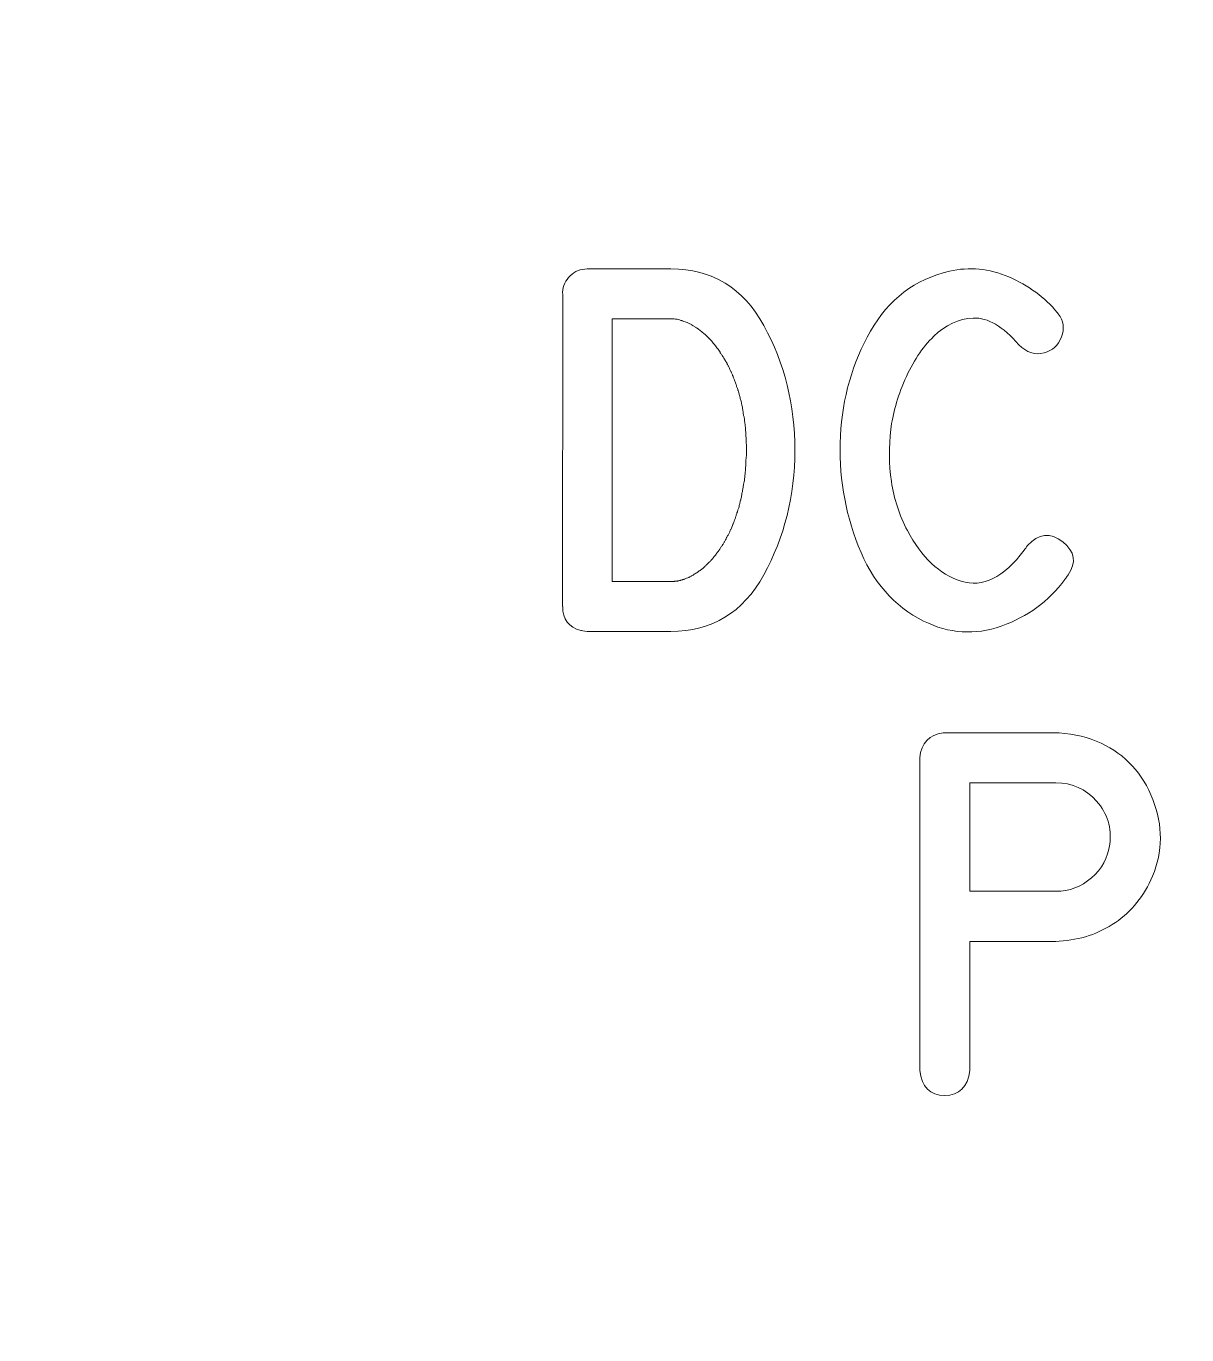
# Model space of a CAD drawing. Header units: millimetres. Extents: x -72 to 72, y -123 to 123.
# Drawn here: x -12.74 to -2.58, y 25.79 to 37.25 of the extents above; entities that cross this region are included whole.
import ezdxf

# ---------------------------------------------------------------- set-up
doc = ezdxf.new("R2010")
doc.units = ezdxf.units.MM
doc.header["$MEASUREMENT"] = 0
doc.layers.add('Layer 1', color=7, linetype='Continuous')

msp = doc.modelspace()

# ---------------------------------------------------------------- linework, layer by layer
at = {"layer": 'Layer 1', "lineweight": 9}
msp.add_open_spline([(70.725, 123.025), (70.725, 123.025), (-70.725, 123.025), (-70.725, 123.025), (-70.725, 123.025), (-71.1231, 123.0247), (-71.5047, 122.8663), (-71.786, 122.5847), (-71.786, 122.5847), (-72.0673, 122.303), (-72.2252, 121.923), (-72.225, 121.525), (-72.225, 121.525), (-72.225, 121.525), (-72.225, 117.0375), (-72.225, 117.0375), (-72.225, 117.0375), (-72.2247, 116.6394), (-72.0664, 116.2577), (-71.7847, 115.9764), (-71.7847, 115.9764), (-71.503, 115.6951), (-71.1231, 115.5372), (-70.725, 115.5375), (-70.725, 115.5375), (-70.725, 115.5375), (-68.2625, 115.5375), (-68.2625, 115.5375), (-68.2625, 115.5375), (-66.1189, 115.5375), (-64.1381, 114.3939), (-63.0663, 112.5375), (-63.0663, 112.5375), (-61.9945, 110.6811), (-61.9945, 108.3939), (-63.0663, 106.5375), (-63.0663, 106.5375), (-64.1381, 104.6811), (-66.1189, 103.5375), (-68.2625, 103.5375), (-68.2625, 103.5375), (-68.2625, 103.5375), (-70.725, 103.5375), (-70.725, 103.5375), (-70.725, 103.5375), (-71.1231, 103.5372), (-71.5047, 103.3788), (-71.786, 103.0972), (-71.786, 103.0972), (-72.0673, 102.8155), (-72.2252, 102.4355), (-72.225, 102.0375), (-72.225, 102.0375), (-72.225, 102.0375), (-72.225, 50.3625), (-72.225, 50.3625), (-72.225, 50.3625), (-72.2247, 49.9644), (-72.0664, 49.5827), (-71.7847, 49.3014), (-71.7847, 49.3014), (-71.503, 49.0201), (-71.1231, 48.8622), (-70.725, 48.8625), (-70.725, 48.8625), (-70.725, 48.8625), (-68.2625, 48.8625), (-68.2625, 48.8625), (-68.2625, 48.8625), (-66.1189, 48.8625), (-64.1381, 47.7189), (-63.0663, 45.8625), (-63.0663, 45.8625), (-61.9945, 44.0061), (-61.9945, 41.7189), (-63.0663, 39.8625), (-63.0663, 39.8625), (-64.1381, 38.0061), (-66.1189, 36.8625), (-68.2625, 36.8625), (-68.2625, 36.8625), (-68.2625, 36.8625), (-70.725, 36.8625), (-70.725, 36.8625), (-70.725, 36.8625), (-71.1231, 36.8622), (-71.5047, 36.7038), (-71.786, 36.4222), (-71.786, 36.4222), (-72.0673, 36.1405), (-72.2252, 35.7605), (-72.225, 35.3625), (-72.225, 35.3625), (-72.225, 35.3625), (-72.225, -35.3625), (-72.225, -35.3625), (-72.225, -35.3625), (-72.2247, -35.7606), (-72.0664, -36.1423), (-71.7847, -36.4236), (-71.7847, -36.4236), (-71.503, -36.7049), (-71.1231, -36.8628), (-70.725, -36.8625), (-70.725, -36.8625), (-70.725, -36.8625), (-68.2625, -36.8625), (-68.2625, -36.8625), (-68.2625, -36.8625), (-66.1189, -36.8625), (-64.1381, -38.0061), (-63.0663, -39.8625), (-63.0663, -39.8625), (-61.9945, -41.7189), (-61.9945, -44.0061), (-63.0663, -45.8625), (-63.0663, -45.8625), (-64.1381, -47.7189), (-66.1189, -48.8625), (-68.2625, -48.8625), (-68.2625, -48.8625), (-68.2625, -48.8625), (-70.725, -48.8625), (-70.725, -48.8625), (-70.725, -48.8625), (-71.1231, -48.8628), (-71.5047, -49.0212), (-71.786, -49.3028), (-71.786, -49.3028), (-72.0673, -49.5845), (-72.2252, -49.9645), (-72.225, -50.3625), (-72.225, -50.3625), (-72.225, -50.3625), (-72.225, -102.0375), (-72.225, -102.0375), (-72.225, -102.0375), (-72.2247, -102.4356), (-72.0664, -102.8173), (-71.7847, -103.0986), (-71.7847, -103.0986), (-71.503, -103.3799), (-71.1231, -103.5378), (-70.725, -103.5375), (-70.725, -103.5375), (-70.725, -103.5375), (-68.2625, -103.5375), (-68.2625, -103.5375), (-68.2625, -103.5375), (-66.1189, -103.5375), (-64.1381, -104.6811), (-63.0663, -106.5375), (-63.0663, -106.5375), (-61.9945, -108.3939), (-61.9945, -110.6811), (-63.0663, -112.5375), (-63.0663, -112.5375), (-64.1381, -114.3939), (-66.1189, -115.5375), (-68.2625, -115.5375), (-68.2625, -115.5375), (-68.2625, -115.5375), (-70.725, -115.5375), (-70.725, -115.5375), (-70.725, -115.5375), (-71.1231, -115.5378), (-71.5047, -115.6962), (-71.786, -115.9778), (-71.786, -115.9778), (-72.0673, -116.2595), (-72.2252, -116.6395), (-72.225, -117.0375), (-72.225, -117.0375), (-72.225, -117.0375), (-72.225, -121.525), (-72.225, -121.525), (-72.225, -121.525), (-72.2247, -121.9231), (-72.0664, -122.3048), (-71.7847, -122.5861), (-71.7847, -122.5861), (-71.503, -122.8674), (-71.1231, -123.0253), (-70.725, -123.025), (-70.725, -123.025), (-70.725, -123.025), (70.725, -123.025), (70.725, -123.025), (70.725, -123.025), (71.1231, -123.0248), (71.5048, -122.8664), (71.7861, -122.5847), (71.7861, -122.5847), (72.0674, -122.3031), (72.2253, -121.9231), (72.225, -121.525), (72.225, -121.525), (72.225, -121.525), (72.225, -117.0375), (72.225, -117.0375), (72.225, -117.0375), (72.2248, -116.6395), (72.0664, -116.2578), (71.7847, -115.9765), (71.7847, -115.9765), (71.5031, -115.6952), (71.1231, -115.5373), (70.725, -115.5375), (70.725, -115.5375), (70.725, -115.5375), (68.2625, -115.5375), (68.2625, -115.5375), (68.2625, -115.5375), (66.1189, -115.5375), (64.1382, -114.3939), (63.0664, -112.5375), (63.0664, -112.5375), (61.9946, -110.6811), (61.9946, -108.3939), (63.0664, -106.5375), (63.0664, -106.5375), (64.1382, -104.6811), (66.1189, -103.5375), (68.2625, -103.5375), (68.2625, -103.5375), (68.2625, -103.5375), (70.725, -103.5375), (70.725, -103.5375), (70.725, -103.5375), (71.1231, -103.5373), (71.5048, -103.3789), (71.7861, -103.0972), (71.7861, -103.0972), (72.0674, -102.8156), (72.2253, -102.4356), (72.225, -102.0375), (72.225, -102.0375), (72.225, -102.0375), (72.225, -50.3625), (72.225, -50.3625), (72.225, -50.3625), (72.2248, -49.9645), (72.0664, -49.5828), (71.7847, -49.3015), (71.7847, -49.3015), (71.5031, -49.0202), (71.1231, -48.8623), (70.725, -48.8625), (70.725, -48.8625), (70.725, -48.8625), (68.2625, -48.8625), (68.2625, -48.8625), (68.2625, -48.8625), (66.1189, -48.8625), (64.1382, -47.7189), (63.0664, -45.8625), (63.0664, -45.8625), (61.9946, -44.0061), (61.9946, -41.7189), (63.0664, -39.8625), (63.0664, -39.8625), (64.1382, -38.0061), (66.1189, -36.8625), (68.2625, -36.8625), (68.2625, -36.8625), (68.2625, -36.8625), (70.725, -36.8625), (70.725, -36.8625), (70.725, -36.8625), (71.1231, -36.8623), (71.5048, -36.7039), (71.7861, -36.4222), (71.7861, -36.4222), (72.0674, -36.1406), (72.2253, -35.7606), (72.225, -35.3625), (72.225, -35.3625), (72.225, -35.3625), (72.225, 35.3625), (72.225, 35.3625), (72.225, 35.3625), (72.2248, 35.7605), (72.0664, 36.1422), (71.7847, 36.4235), (71.7847, 36.4235), (71.5031, 36.7048), (71.1231, 36.8627), (70.725, 36.8625), (70.725, 36.8625), (70.725, 36.8625), (68.2625, 36.8625), (68.2625, 36.8625), (68.2625, 36.8625), (66.1189, 36.8625), (64.1382, 38.0061), (63.0664, 39.8625), (63.0664, 39.8625), (61.9946, 41.7189), (61.9946, 44.0061), (63.0664, 45.8625), (63.0664, 45.8625), (64.1382, 47.7189), (66.1189, 48.8625), (68.2625, 48.8625), (68.2625, 48.8625), (68.2625, 48.8625), (70.725, 48.8625), (70.725, 48.8625), (70.725, 48.8625), (71.1231, 48.8627), (71.5048, 49.0211), (71.7861, 49.3028), (71.7861, 49.3028), (72.0674, 49.5844), (72.2253, 49.9644), (72.225, 50.3625), (72.225, 50.3625), (72.225, 50.3625), (72.225, 102.0375), (72.225, 102.0375), (72.225, 102.0375), (72.2248, 102.4355), (72.0664, 102.8172), (71.7847, 103.0985), (71.7847, 103.0985), (71.5031, 103.3798), (71.1231, 103.5377), (70.725, 103.5375), (70.725, 103.5375), (70.725, 103.5375), (68.2625, 103.5375), (68.2625, 103.5375), (68.2625, 103.5375), (66.1189, 103.5375), (64.1382, 104.6811), (63.0664, 106.5375), (63.0664, 106.5375), (61.9946, 108.3939), (61.9946, 110.6811), (63.0664, 112.5375), (63.0664, 112.5375), (64.1382, 114.3939), (66.1189, 115.5375), (68.2625, 115.5375), (68.2625, 115.5375), (68.2625, 115.5375), (70.725, 115.5375), (70.725, 115.5375), (70.725, 115.5375), (71.1231, 115.5377), (71.5048, 115.6961), (71.7861, 115.9778), (71.7861, 115.9778), (72.0674, 116.2594), (72.2253, 116.6394), (72.225, 117.0375), (72.225, 117.0375), (72.225, 117.0375), (72.225, 121.525), (72.225, 121.525), (72.225, 121.525), (72.2248, 121.923), (72.0664, 122.3047), (71.7847, 122.586), (71.7847, 122.586), (71.5031, 122.8673), (71.1231, 123.0252), (70.725, 123.025)], degree=3, knots=[0, 0, 0, 0, 0.0107527, 0.0107527, 0.0107527, 0.0107527, 0.0215054, 0.0215054, 0.0215054, 0.0215054, 0.0322581, 0.0322581, 0.0322581, 0.0322581, 0.0430108, 0.0430108, 0.0430108, 0.0430108, 0.0537634, 0.0537634, 0.0537634, 0.0537634, 0.0645161, 0.0645161, 0.0645161, 0.0645161, 0.0752688, 0.0752688, 0.0752688, 0.0752688, 0.0860215, 0.0860215, 0.0860215, 0.0860215, 0.0967742, 0.0967742, 0.0967742, 0.0967742, 0.1075269, 0.1075269, 0.1075269, 0.1075269, 0.1182796, 0.1182796, 0.1182796, 0.1182796, 0.1290323, 0.1290323, 0.1290323, 0.1290323, 0.1397849, 0.1397849, 0.1397849, 0.1397849, 0.1505376, 0.1505376, 0.1505376, 0.1505376, 0.1612903, 0.1612903, 0.1612903, 0.1612903, 0.172043, 0.172043, 0.172043, 0.172043, 0.1827957, 0.1827957, 0.1827957, 0.1827957, 0.1935484, 0.1935484, 0.1935484, 0.1935484, 0.2043011, 0.2043011, 0.2043011, 0.2043011, 0.2150538, 0.2150538, 0.2150538, 0.2150538, 0.2258065, 0.2258065, 0.2258065, 0.2258065, 0.2365591, 0.2365591, 0.2365591, 0.2365591, 0.2473118, 0.2473118, 0.2473118, 0.2473118, 0.2580645, 0.2580645, 0.2580645, 0.2580645, 0.2688172, 0.2688172, 0.2688172, 0.2688172, 0.2795699, 0.2795699, 0.2795699, 0.2795699, 0.2903226, 0.2903226, 0.2903226, 0.2903226, 0.3010753, 0.3010753, 0.3010753, 0.3010753, 0.311828, 0.311828, 0.311828, 0.311828, 0.3225806, 0.3225806, 0.3225806, 0.3225806, 0.3333333, 0.3333333, 0.3333333, 0.3333333, 0.344086, 0.344086, 0.344086, 0.344086, 0.3548387, 0.3548387, 0.3548387, 0.3548387, 0.3655914, 0.3655914, 0.3655914, 0.3655914, 0.3763441, 0.3763441, 0.3763441, 0.3763441, 0.3870968, 0.3870968, 0.3870968, 0.3870968, 0.3978495, 0.3978495, 0.3978495, 0.3978495, 0.4086022, 0.4086022, 0.4086022, 0.4086022, 0.4193548, 0.4193548, 0.4193548, 0.4193548, 0.4301075, 0.4301075, 0.4301075, 0.4301075, 0.4408602, 0.4408602, 0.4408602, 0.4408602, 0.4516129, 0.4516129, 0.4516129, 0.4516129, 0.4623656, 0.4623656, 0.4623656, 0.4623656, 0.4731183, 0.4731183, 0.4731183, 0.4731183, 0.483871, 0.483871, 0.483871, 0.483871, 0.4946237, 0.4946237, 0.4946237, 0.4946237, 0.5053763, 0.5053763, 0.5053763, 0.5053763, 0.516129, 0.516129, 0.516129, 0.516129, 0.5268817, 0.5268817, 0.5268817, 0.5268817, 0.5376344, 0.5376344, 0.5376344, 0.5376344, 0.5483871, 0.5483871, 0.5483871, 0.5483871, 0.5591398, 0.5591398, 0.5591398, 0.5591398, 0.5698925, 0.5698925, 0.5698925, 0.5698925, 0.5806452, 0.5806452, 0.5806452, 0.5806452, 0.5913978, 0.5913978, 0.5913978, 0.5913978, 0.6021505, 0.6021505, 0.6021505, 0.6021505, 0.6129032, 0.6129032, 0.6129032, 0.6129032, 0.6236559, 0.6236559, 0.6236559, 0.6236559, 0.6344086, 0.6344086, 0.6344086, 0.6344086, 0.6451613, 0.6451613, 0.6451613, 0.6451613, 0.655914, 0.655914, 0.655914, 0.655914, 0.6666667, 0.6666667, 0.6666667, 0.6666667, 0.6774194, 0.6774194, 0.6774194, 0.6774194, 0.688172, 0.688172, 0.688172, 0.688172, 0.6989247, 0.6989247, 0.6989247, 0.6989247, 0.7096774, 0.7096774, 0.7096774, 0.7096774, 0.7204301, 0.7204301, 0.7204301, 0.7204301, 0.7311828, 0.7311828, 0.7311828, 0.7311828, 0.7419355, 0.7419355, 0.7419355, 0.7419355, 0.7526882, 0.7526882, 0.7526882, 0.7526882, 0.7634409, 0.7634409, 0.7634409, 0.7634409, 0.7741935, 0.7741935, 0.7741935, 0.7741935, 0.7849462, 0.7849462, 0.7849462, 0.7849462, 0.7956989, 0.7956989, 0.7956989, 0.7956989, 0.8064516, 0.8064516, 0.8064516, 0.8064516, 0.8172043, 0.8172043, 0.8172043, 0.8172043, 0.827957, 0.827957, 0.827957, 0.827957, 0.8387097, 0.8387097, 0.8387097, 0.8387097, 0.8494624, 0.8494624, 0.8494624, 0.8494624, 0.8602151, 0.8602151, 0.8602151, 0.8602151, 0.8709677, 0.8709677, 0.8709677, 0.8709677, 0.8817204, 0.8817204, 0.8817204, 0.8817204, 0.8924731, 0.8924731, 0.8924731, 0.8924731, 0.9032258, 0.9032258, 0.9032258, 0.9032258, 0.9139785, 0.9139785, 0.9139785, 0.9139785, 0.9247312, 0.9247312, 0.9247312, 0.9247312, 0.9354839, 0.9354839, 0.9354839, 0.9354839, 0.9462366, 0.9462366, 0.9462366, 0.9462366, 0.9569892, 0.9569892, 0.9569892, 0.9569892, 0.9677419, 0.9677419, 0.9677419, 0.9677419, 0.9784946, 0.9784946, 0.9784946, 0.9784946, 1, 1, 1, 1], dxfattribs=at)
at = {"layer": 'Layer 1', "color": 240, "lineweight": 9}
for points, knots in [([(-7.8241, 35.1203), (-7.8241, 35.1203), (-7.0939, 35.1203), (-7.0939, 35.1203), (-7.0939, 35.1203), (-6.7309, 35.1203), (-6.4594, 34.9552), (-6.2784, 34.6245), (-6.2784, 34.6245), (-6.0975, 34.2937), (-6.007, 33.9297), (-6.007, 33.5328), (-6.007, 33.5328), (-6.007, 33.1359), (-6.098, 32.7724), (-6.279, 32.4417), (-6.279, 32.4417), (-6.4605, 32.1109), (-6.7319, 31.9453), (-7.0939, 31.9453), (-7.0939, 31.9453), (-7.0939, 31.9453), (-7.8241, 31.9453), (-7.8241, 31.9453), (-7.8241, 31.9453), (-7.8241, 31.9453), (-7.821, 31.9453), (-7.821, 31.9453), (-7.821, 31.9453), (-7.821, 31.9453), (-7.8241, 31.9453), (-7.8241, 31.9453), (-7.8241, 31.9453), (-7.858, 31.9506), (-7.8765, 31.9538), (-7.8797, 31.9548), (-7.8797, 31.9548), (-7.9871, 31.9802), (-8.0406, 32.0506), (-8.0395, 32.1654), (-8.0395, 32.1654), (-8.0395, 32.1654), (-8.0411, 32.1654), (-8.0411, 32.1654), (-8.0411, 32.1654), (-8.0411, 32.1654), (-8.0395, 34.9033), (-8.0395, 34.9033), (-8.0395, 34.9033), (-8.0406, 34.9065), (-8.0411, 34.9108), (-8.0411, 34.9155), (-8.0411, 34.9155), (-8.0379, 34.9727), (-8.0157, 35.0208), (-7.9739, 35.0605), (-7.9739, 35.0605), (-7.9316, 35.1002), (-7.8813, 35.1203), (-7.8226, 35.1203), (-7.8226, 35.1203), (-7.8226, 35.1203), (-7.8241, 35.1203), (-7.8241, 35.1203)], [0, 0, 0, 0, 0.0588235, 0.0588235, 0.0588235, 0.0588235, 0.1176471, 0.1176471, 0.1176471, 0.1176471, 0.1764706, 0.1764706, 0.1764706, 0.1764706, 0.2352941, 0.2352941, 0.2352941, 0.2352941, 0.2941176, 0.2941176, 0.2941176, 0.2941176, 0.3529412, 0.3529412, 0.3529412, 0.3529412, 0.4117647, 0.4117647, 0.4117647, 0.4117647, 0.4705882, 0.4705882, 0.4705882, 0.4705882, 0.5294118, 0.5294118, 0.5294118, 0.5294118, 0.5882353, 0.5882353, 0.5882353, 0.5882353, 0.6470588, 0.6470588, 0.6470588, 0.6470588, 0.7058824, 0.7058824, 0.7058824, 0.7058824, 0.7647059, 0.7647059, 0.7647059, 0.7647059, 0.8235294, 0.8235294, 0.8235294, 0.8235294, 0.8823529, 0.8823529, 0.8823529, 0.8823529, 1, 1, 1, 1]), ([(-3.6152, 32.4417), (-3.6152, 32.4417), (-3.6289, 32.421), (-3.6289, 32.421), (-3.6289, 32.421), (-3.6321, 32.4173), (-3.6347, 32.4136), (-3.6368, 32.4104), (-3.6368, 32.4104), (-3.6384, 32.4073), (-3.6406, 32.4041), (-3.6427, 32.4009), (-3.6427, 32.4009), (-3.7845, 32.2099), (-3.9702, 32.0739), (-4.2004, 31.9924), (-4.2004, 31.9924), (-4.4301, 31.9114), (-4.6566, 31.9262), (-4.8799, 32.0368), (-4.8799, 32.0368), (-5.1392, 32.166), (-5.3297, 32.385), (-5.4514, 32.6941), (-5.4514, 32.6941), (-5.5725, 33.0031), (-5.6249, 33.3243), (-5.608, 33.6577), (-5.608, 33.6577), (-5.5905, 33.9911), (-5.5027, 34.2969), (-5.3445, 34.5763), (-5.3445, 34.5763), (-5.1857, 34.8552), (-4.9555, 35.0298), (-4.6534, 35.1002), (-4.6534, 35.1002), (-4.4798, 35.1404), (-4.3068, 35.1235), (-4.1343, 35.0499), (-4.1343, 35.0499), (-3.9618, 34.9758), (-3.8199, 34.8721), (-3.7093, 34.7388), (-3.7093, 34.7388), (-3.7083, 34.7388), (-3.7056, 34.7356), (-3.7019, 34.7282), (-3.7019, 34.7282), (-3.6543, 34.6663), (-3.6443, 34.598), (-3.6723, 34.5245), (-3.6723, 34.5245), (-3.7003, 34.4504), (-3.7511, 34.4043), (-3.8258, 34.3853), (-3.8258, 34.3853), (-3.9051, 34.3647), (-3.9787, 34.3885), (-4.0459, 34.4567), (-4.0459, 34.4567), (-4.1845, 34.6181), (-4.3179, 34.6954), (-4.4459, 34.6896), (-4.4459, 34.6896), (-4.574, 34.6832), (-4.6888, 34.6303), (-4.7899, 34.5313), (-4.7899, 34.5313), (-4.8915, 34.4319), (-4.9756, 34.3049), (-5.0428, 34.1498), (-5.0428, 34.1498), (-5.11, 33.9948), (-5.1513, 33.8498), (-5.1667, 33.7143), (-5.1667, 33.7143), (-5.1852, 33.5635), (-5.1836, 33.4116), (-5.1614, 33.2592), (-5.1614, 33.2592), (-5.1392, 33.1068), (-5.0926, 32.9634), (-5.0211, 32.829), (-5.0211, 32.829), (-4.8968, 32.5935), (-4.7407, 32.4459), (-4.5523, 32.3866), (-4.5523, 32.3866), (-4.3634, 32.3268), (-4.1792, 32.4173), (-3.9993, 32.657), (-3.9993, 32.657), (-3.9909, 32.6671), (-3.9813, 32.6808), (-3.9697, 32.6972), (-3.9697, 32.6972), (-3.8729, 32.8047), (-3.7702, 32.8158), (-3.6622, 32.7306), (-3.6622, 32.7306), (-3.5543, 32.6454), (-3.5384, 32.5491), (-3.6152, 32.4417)], [0, 0, 0, 0, 0.037037, 0.037037, 0.037037, 0.037037, 0.0740741, 0.0740741, 0.0740741, 0.0740741, 0.1111111, 0.1111111, 0.1111111, 0.1111111, 0.1481481, 0.1481481, 0.1481481, 0.1481481, 0.1851852, 0.1851852, 0.1851852, 0.1851852, 0.2222222, 0.2222222, 0.2222222, 0.2222222, 0.2592593, 0.2592593, 0.2592593, 0.2592593, 0.2962963, 0.2962963, 0.2962963, 0.2962963, 0.3333333, 0.3333333, 0.3333333, 0.3333333, 0.3703704, 0.3703704, 0.3703704, 0.3703704, 0.4074074, 0.4074074, 0.4074074, 0.4074074, 0.4444444, 0.4444444, 0.4444444, 0.4444444, 0.4814815, 0.4814815, 0.4814815, 0.4814815, 0.5185185, 0.5185185, 0.5185185, 0.5185185, 0.5555556, 0.5555556, 0.5555556, 0.5555556, 0.5925926, 0.5925926, 0.5925926, 0.5925926, 0.6296296, 0.6296296, 0.6296296, 0.6296296, 0.6666667, 0.6666667, 0.6666667, 0.6666667, 0.7037037, 0.7037037, 0.7037037, 0.7037037, 0.7407407, 0.7407407, 0.7407407, 0.7407407, 0.7777778, 0.7777778, 0.7777778, 0.7777778, 0.8148148, 0.8148148, 0.8148148, 0.8148148, 0.8518519, 0.8518519, 0.8518519, 0.8518519, 0.8888889, 0.8888889, 0.8888889, 0.8888889, 0.9259259, 0.9259259, 0.9259259, 0.9259259, 1, 1, 1, 1]), ([(-7.0939, 32.3824), (-7.0918, 32.3824), (-7.0897, 32.3824), (-7.0875, 32.3824), (-7.0875, 32.3824), (-7.0854, 32.3824), (-7.0828, 32.3824), (-7.0801, 32.3824), (-7.0801, 32.3824), (-7.078, 32.3824), (-7.0759, 32.3829), (-7.0743, 32.3835), (-7.0743, 32.3835), (-7.0727, 32.384), (-7.0706, 32.384), (-7.0674, 32.384), (-7.0674, 32.384), (-7.0653, 32.384), (-7.0632, 32.3845), (-7.0606, 32.385), (-7.0606, 32.385), (-7.0579, 32.3856), (-7.0553, 32.3856), (-7.0521, 32.3856), (-7.0521, 32.3856), (-7.05, 32.3856), (-7.0479, 32.3861), (-7.0457, 32.3861), (-7.0457, 32.3861), (-7.0436, 32.3866), (-7.041, 32.3872), (-7.0378, 32.3872), (-7.0378, 32.3872), (-7.0362, 32.3872), (-7.0341, 32.3872), (-7.032, 32.3877), (-7.032, 32.3877), (-7.0299, 32.3882), (-7.0272, 32.3887), (-7.024, 32.3887), (-7.024, 32.3887), (-7.0198, 32.3909), (-7.0156, 32.3919), (-7.0119, 32.3919), (-7.0119, 32.3919), (-7.0098, 32.3919), (-7.0076, 32.3924), (-7.0055, 32.394), (-7.0055, 32.394), (-7.0034, 32.3956), (-7.0008, 32.3972), (-6.9976, 32.3977), (-6.9976, 32.3977), (-6.9955, 32.3977), (-6.9933, 32.3983), (-6.9907, 32.3988), (-6.9907, 32.3988), (-6.9881, 32.3993), (-6.9854, 32.3999), (-6.9822, 32.4009), (-6.9822, 32.4009), (-6.9801, 32.4009), (-6.978, 32.4014), (-6.9759, 32.4025), (-6.9759, 32.4025), (-6.9738, 32.4036), (-6.9717, 32.4046), (-6.9685, 32.4057), (-6.9685, 32.4057), (-6.9621, 32.4078), (-6.9574, 32.4099), (-6.9542, 32.412), (-6.9542, 32.412), (-6.9357, 32.4184), (-6.9304, 32.42), (-6.9388, 32.4184), (-6.9388, 32.4184), (-6.9367, 32.4184), (-6.9346, 32.4189), (-6.9325, 32.4205), (-6.9325, 32.4205), (-6.9304, 32.4221), (-6.9277, 32.4231), (-6.9251, 32.4242), (-6.9251, 32.4242), (-6.9156, 32.4305), (-6.9113, 32.4332), (-6.9124, 32.4321), (-6.9124, 32.4321), (-6.9023, 32.4374), (-6.897, 32.4401), (-6.897, 32.4401), (-6.897, 32.4401), (-6.8949, 32.4411), (-6.8928, 32.4422), (-6.8907, 32.4438), (-6.8907, 32.4438), (-6.8886, 32.4454), (-6.8859, 32.447), (-6.8828, 32.4491), (-6.8828, 32.4491), (-6.8738, 32.4554), (-6.869, 32.4586), (-6.869, 32.4586), (-6.869, 32.4586), (-6.8669, 32.4597), (-6.8648, 32.4607), (-6.8621, 32.4623), (-6.8621, 32.4623), (-6.8595, 32.4639), (-6.8568, 32.4655), (-6.8536, 32.4676), (-6.8536, 32.4676), (-6.8515, 32.4686), (-6.8494, 32.4702), (-6.8473, 32.4724), (-6.8473, 32.4724), (-6.8452, 32.4745), (-6.8425, 32.4766), (-6.8394, 32.4787), (-6.8394, 32.4787), (-6.8378, 32.4798), (-6.8357, 32.4808), (-6.8335, 32.4824), (-6.8335, 32.4824), (-6.8314, 32.484), (-6.8288, 32.4861), (-6.8256, 32.4877), (-6.8256, 32.4877), (-6.8235, 32.4898), (-6.8182, 32.494), (-6.8103, 32.5004), (-6.8103, 32.5004), (-6.8018, 32.5089), (-6.7976, 32.5126), (-6.7976, 32.5126), (-6.7976, 32.5126), (-6.7954, 32.5147), (-6.7939, 32.5168), (-6.7917, 32.5189), (-6.7917, 32.5189), (-6.7896, 32.521), (-6.787, 32.5237), (-6.7838, 32.5269), (-6.7838, 32.5269), (-6.7817, 32.529), (-6.7796, 32.5306), (-6.7774, 32.5327), (-6.7774, 32.5327), (-6.7753, 32.5348), (-6.7732, 32.5374), (-6.77, 32.5406), (-6.77, 32.5406), (-6.7669, 32.5427), (-6.7621, 32.547), (-6.7558, 32.5528), (-6.7558, 32.5528), (-6.7536, 32.5549), (-6.7515, 32.557), (-6.7499, 32.5591), (-6.7499, 32.5591), (-6.7478, 32.5613), (-6.7452, 32.5639), (-6.742, 32.5671), (-6.742, 32.5671), (-6.7399, 32.5692), (-6.7378, 32.5713), (-6.7356, 32.574), (-6.7356, 32.574), (-6.7335, 32.5766), (-6.7309, 32.5792), (-6.7282, 32.5824), (-6.7282, 32.5824), (-6.7155, 32.5988), (-6.7113, 32.6041), (-6.7155, 32.5978), (-6.7155, 32.5978), (-6.7081, 32.6052), (-6.7039, 32.611), (-6.7018, 32.6152), (-6.7018, 32.6152), (-6.6923, 32.6274), (-6.688, 32.6332), (-6.6891, 32.6322), (-6.6891, 32.6322), (-6.687, 32.6353), (-6.6848, 32.638), (-6.6833, 32.6406), (-6.6833, 32.6406), (-6.6811, 32.6433), (-6.6785, 32.6459), (-6.6753, 32.6491), (-6.6753, 32.6491), (-6.6732, 32.6523), (-6.6716, 32.6554), (-6.67, 32.6586), (-6.67, 32.6586), (-6.6684, 32.6618), (-6.6658, 32.6644), (-6.6631, 32.6676), (-6.6631, 32.6676), (-6.6621, 32.6708), (-6.66, 32.674), (-6.6573, 32.6777), (-6.6573, 32.6777), (-6.6547, 32.6814), (-6.6526, 32.6845), (-6.6504, 32.6877), (-6.6504, 32.6877), (-6.6441, 32.6962), (-6.6404, 32.7025), (-6.6383, 32.7068), (-6.6383, 32.7068), (-6.6362, 32.7094), (-6.634, 32.7131), (-6.6325, 32.7168), (-6.6325, 32.7168), (-6.6309, 32.72), (-6.6288, 32.7237), (-6.6256, 32.7269), (-6.6256, 32.7269), (-6.6235, 32.7295), (-6.6219, 32.7332), (-6.6203, 32.7369), (-6.6203, 32.7369), (-6.6187, 32.7401), (-6.6166, 32.7438), (-6.6134, 32.747), (-6.6134, 32.747), (-6.6113, 32.7518), (-6.6081, 32.7586), (-6.6039, 32.7671), (-6.6039, 32.7671), (-6.6018, 32.7703), (-6.6002, 32.7734), (-6.5986, 32.7777), (-6.5986, 32.7777), (-6.597, 32.7819), (-6.5949, 32.7861), (-6.5917, 32.7904), (-6.5917, 32.7904), (-6.5896, 32.7936), (-6.5875, 32.7967), (-6.5859, 32.8004), (-6.5859, 32.8004), (-6.5848, 32.8041), (-6.5822, 32.8078), (-6.579, 32.8121), (-6.579, 32.8121), (-6.578, 32.8153), (-6.5769, 32.8184), (-6.5753, 32.8227), (-6.5753, 32.8227), (-6.5737, 32.8269), (-6.5721, 32.8311), (-6.57, 32.8354), (-6.57, 32.8354), (-6.5668, 32.8401), (-6.5631, 32.8481), (-6.5589, 32.8586), (-6.5589, 32.8586), (-6.5488, 32.884), (-6.5451, 32.8925), (-6.5483, 32.883), (-6.5483, 32.883), (-6.5473, 32.8862), (-6.5457, 32.8904), (-6.5441, 32.8946), (-6.5441, 32.8946), (-6.5425, 32.8994), (-6.5409, 32.9042), (-6.5388, 32.9079), (-6.5388, 32.9079), (-6.5377, 32.9121), (-6.5367, 32.9163), (-6.5351, 32.9206), (-6.5351, 32.9206), (-6.5335, 32.9248), (-6.5314, 32.929), (-6.5298, 32.9343), (-6.5298, 32.9343), (-6.5266, 32.9438), (-6.524, 32.9518), (-6.5219, 32.9592), (-6.5219, 32.9592), (-6.5208, 32.9634), (-6.5197, 32.9677), (-6.5182, 32.9719), (-6.5182, 32.9719), (-6.5166, 32.9756), (-6.5145, 32.9804), (-6.5123, 32.9856), (-6.5123, 32.9856), (-6.5166, 32.9751), (-6.5139, 32.9841), (-6.5049, 33.0121), (-6.5049, 33.0121), (-6.5028, 33.0169), (-6.4996, 33.0259), (-6.4954, 33.038), (-6.4954, 33.038), (-6.4954, 33.0423), (-6.4949, 33.047), (-6.4933, 33.0513), (-6.4933, 33.0513), (-6.4917, 33.056), (-6.4901, 33.0608), (-6.4891, 33.0661), (-6.4891, 33.0661), (-6.488, 33.0703), (-6.4869, 33.0745), (-6.4859, 33.0793), (-6.4859, 33.0793), (-6.4853, 33.0841), (-6.4838, 33.0888), (-6.4816, 33.0941), (-6.4816, 33.0941), (-6.4816, 33.0973), (-6.4806, 33.101), (-6.479, 33.1058), (-6.479, 33.1058), (-6.4774, 33.1105), (-6.4764, 33.1153), (-6.4753, 33.1206), (-6.4753, 33.1206), (-6.4742, 33.1275), (-6.4726, 33.1375), (-6.4705, 33.1497), (-6.4705, 33.1497), (-6.4705, 33.1539), (-6.47, 33.1582), (-6.4684, 33.1629), (-6.4684, 33.1629), (-6.4668, 33.1677), (-6.4652, 33.1724), (-6.4647, 33.1777), (-6.4647, 33.1777), (-6.4647, 33.182), (-6.4642, 33.1862), (-6.4631, 33.191), (-6.4631, 33.191), (-6.4621, 33.1957), (-6.461, 33.2005), (-6.4599, 33.2058), (-6.4599, 33.2058), (-6.4589, 33.2132), (-6.4573, 33.2227), (-6.4552, 33.2354), (-6.4552, 33.2354), (-6.4552, 33.2391), (-6.4541, 33.2439), (-6.4525, 33.2492), (-6.4525, 33.2492), (-6.4515, 33.2545), (-6.4499, 33.2592), (-6.4488, 33.2645), (-6.4488, 33.2645), (-6.4488, 33.2719), (-6.4478, 33.2814), (-6.4457, 33.2941), (-6.4457, 33.2941), (-6.4457, 33.2984), (-6.4457, 33.3026), (-6.4451, 33.3074), (-6.4451, 33.3074), (-6.4446, 33.3121), (-6.4435, 33.3174), (-6.4425, 33.3233), (-6.4425, 33.3233), (-6.4409, 33.336), (-6.4398, 33.3455), (-6.4398, 33.3529), (-6.4398, 33.3529), (-6.4388, 33.3603), (-6.4383, 33.3698), (-6.4383, 33.3825), (-6.4383, 33.3825), (-6.4372, 33.3899), (-6.4367, 33.4), (-6.4367, 33.4132), (-6.4367, 33.4132), (-6.4356, 33.4206), (-6.4351, 33.4307), (-6.4351, 33.4428), (-6.4351, 33.4428), (-6.4351, 33.4481), (-6.4345, 33.4529), (-6.434, 33.4577), (-6.434, 33.4577), (-6.4335, 33.4624), (-6.433, 33.4677), (-6.4319, 33.4741), (-6.4319, 33.4741), (-6.4319, 33.4783), (-6.4314, 33.4825), (-6.4308, 33.4873), (-6.4308, 33.4873), (-6.4308, 33.4915), (-6.4303, 33.4973), (-6.4303, 33.5032), (-6.4303, 33.5032), (-6.4303, 33.5074), (-6.4303, 33.5122), (-6.4303, 33.5175), (-6.4303, 33.5175), (-6.4303, 33.5222), (-6.4303, 33.5275), (-6.4303, 33.5328), (-6.4303, 33.5328), (-6.4303, 33.5381), (-6.4303, 33.5429), (-6.4303, 33.5476), (-6.4303, 33.5476), (-6.4303, 33.5524), (-6.4303, 33.5571), (-6.4303, 33.5624), (-6.4303, 33.5624), (-6.4303, 33.5672), (-6.4308, 33.5725), (-6.4308, 33.5767), (-6.4308, 33.5767), (-6.4314, 33.5815), (-6.4319, 33.5873), (-6.4319, 33.5931), (-6.4319, 33.5931), (-6.4319, 33.5974), (-6.4319, 33.6021), (-6.4319, 33.6074), (-6.4319, 33.6074), (-6.4319, 33.6122), (-6.4319, 33.6175), (-6.4319, 33.6228), (-6.4319, 33.6228), (-6.4319, 33.6291), (-6.433, 33.6392), (-6.4351, 33.654), (-6.4351, 33.654), (-6.4351, 33.6662), (-6.4356, 33.6757), (-6.4367, 33.6815), (-6.4367, 33.6815), (-6.4367, 33.6889), (-6.4377, 33.6995), (-6.4398, 33.7143), (-6.4398, 33.7143), (-6.4398, 33.7265), (-6.4404, 33.736), (-6.4414, 33.7424), (-6.4414, 33.7424), (-6.4414, 33.7492), (-6.442, 33.7593), (-6.4441, 33.7715), (-6.4441, 33.7715), (-6.4451, 33.7757), (-6.4462, 33.7805), (-6.4467, 33.7857), (-6.4467, 33.7857), (-6.4472, 33.7905), (-6.4472, 33.7958), (-6.4472, 33.8011), (-6.4472, 33.8011), (-6.4494, 33.8133), (-6.4515, 33.8233), (-6.4536, 33.8307), (-6.4536, 33.8307), (-6.4547, 33.8344), (-6.4557, 33.8392), (-6.4568, 33.8434), (-6.4568, 33.8434), (-6.4578, 33.8482), (-6.4584, 33.8529), (-6.4584, 33.8582), (-6.4584, 33.8582), (-6.4594, 33.8656), (-6.461, 33.8752), (-6.4631, 33.8879), (-6.4631, 33.8879), (-6.4642, 33.8953), (-6.4652, 33.9048), (-6.4674, 33.9175), (-6.4674, 33.9175), (-6.4716, 33.9297), (-6.4742, 33.9392), (-6.4753, 33.945), (-6.4753, 33.945), (-6.4774, 33.9577), (-6.479, 33.9662), (-6.4801, 33.9715), (-6.4801, 33.9715), (-6.4822, 33.9757), (-6.4838, 33.9799), (-6.4848, 33.9847), (-6.4848, 33.9847), (-6.4859, 33.9895), (-6.4864, 33.9942), (-6.4875, 33.9995), (-6.4875, 33.9995), (-6.4885, 34.0038), (-6.4901, 34.008), (-6.4922, 34.0128), (-6.4922, 34.0128), (-6.4943, 34.0175), (-6.4954, 34.0223), (-6.4954, 34.0276), (-6.4954, 34.0276), (-6.5049, 34.0551), (-6.5076, 34.0641), (-6.5033, 34.0535), (-6.5033, 34.0535), (-6.5055, 34.0609), (-6.5076, 34.0699), (-6.5107, 34.08), (-6.5107, 34.08), (-6.5129, 34.0831), (-6.515, 34.0868), (-6.5166, 34.0916), (-6.5166, 34.0916), (-6.5182, 34.0964), (-6.5192, 34.1006), (-6.5203, 34.1048), (-6.5203, 34.1048), (-6.5213, 34.108), (-6.5245, 34.117), (-6.5298, 34.1313), (-6.5298, 34.1313), (-6.5335, 34.1413), (-6.5367, 34.1498), (-6.5388, 34.1562), (-6.5388, 34.1562), (-6.5409, 34.1593), (-6.5425, 34.163), (-6.5441, 34.1678), (-6.5441, 34.1678), (-6.5457, 34.1726), (-6.5473, 34.1768), (-6.5483, 34.181), (-6.5483, 34.181), (-6.5504, 34.1837), (-6.5526, 34.1874), (-6.5541, 34.1916), (-6.5541, 34.1916), (-6.5563, 34.1958), (-6.5578, 34.2001), (-6.5589, 34.2043), (-6.5589, 34.2043), (-6.5631, 34.2144), (-6.5668, 34.2223), (-6.57, 34.2276), (-6.57, 34.2276), (-6.5742, 34.2377), (-6.5769, 34.2451), (-6.579, 34.2493), (-6.579, 34.2493), (-6.5832, 34.2593), (-6.5869, 34.2673), (-6.5901, 34.272), (-6.5901, 34.272), (-6.5922, 34.2752), (-6.5944, 34.2789), (-6.5959, 34.2826), (-6.5959, 34.2826), (-6.5981, 34.2858), (-6.5996, 34.2895), (-6.6007, 34.2927), (-6.6007, 34.2927), (-6.6071, 34.3027), (-6.6113, 34.3101), (-6.6134, 34.3144), (-6.6134, 34.3144), (-6.6224, 34.3287), (-6.6266, 34.3355), (-6.6256, 34.3345), (-6.6256, 34.3345), (-6.6288, 34.3377), (-6.6309, 34.3408), (-6.6325, 34.3445), (-6.6325, 34.3445), (-6.634, 34.3482), (-6.6362, 34.3514), (-6.6383, 34.3546), (-6.6383, 34.3546), (-6.6404, 34.3588), (-6.6441, 34.3647), (-6.6504, 34.3731), (-6.6504, 34.3731), (-6.6526, 34.3763), (-6.6547, 34.3795), (-6.6568, 34.3821), (-6.6568, 34.3821), (-6.6589, 34.3853), (-6.6605, 34.3885), (-6.6616, 34.3916), (-6.6616, 34.3916), (-6.6663, 34.4012), (-6.6753, 34.4128), (-6.6875, 34.4271), (-6.6875, 34.4271), (-6.6896, 34.4292), (-6.6981, 34.4409), (-6.7124, 34.4615), (-6.7124, 34.4615), (-6.7251, 34.4758), (-6.7341, 34.4864), (-6.7404, 34.4927), (-6.7404, 34.4927), (-6.7468, 34.4996), (-6.7558, 34.5096), (-6.7685, 34.5218), (-6.7685, 34.5218), (-6.7764, 34.5313), (-6.7854, 34.5398), (-6.7949, 34.5483), (-6.7949, 34.5483), (-6.8018, 34.5536), (-6.8118, 34.561), (-6.824, 34.5716), (-6.824, 34.5716), (-6.8346, 34.58), (-6.8441, 34.5874), (-6.8536, 34.5948), (-6.8536, 34.5948), (-6.8775, 34.6102), (-6.887, 34.6171), (-6.8828, 34.6149), (-6.8828, 34.6149), (-6.9039, 34.6271), (-6.9129, 34.6329), (-6.9108, 34.6319), (-6.9108, 34.6319), (-6.9108, 34.6319), (-6.9203, 34.6366), (-6.9388, 34.6462), (-6.9388, 34.6462), (-6.9431, 34.6478), (-6.9526, 34.6515), (-6.9685, 34.6568), (-6.9685, 34.6568), (-6.9817, 34.662), (-6.9918, 34.6657), (-6.9976, 34.6679), (-6.9976, 34.6679), (-7.0029, 34.6684), (-7.0076, 34.67), (-7.0119, 34.6716), (-7.0119, 34.6716), (-7.0156, 34.6732), (-7.0198, 34.6747), (-7.024, 34.6769), (-7.024, 34.6769), (-7.0426, 34.68), (-7.0521, 34.6816), (-7.0521, 34.6816), (-7.0521, 34.6816), (-7.0584, 34.6827), (-7.0674, 34.6832), (-7.0801, 34.6832), (-7.0801, 34.6832), (-7.0828, 34.6832), (-7.0854, 34.6832), (-7.0875, 34.6832), (-7.0875, 34.6832), (-7.0897, 34.6832), (-7.0918, 34.6832), (-7.0939, 34.6832), (-7.0939, 34.6832), (-7.0939, 34.6832), (-7.6056, 34.6832), (-7.6056, 34.6832), (-7.6056, 34.6832), (-7.6056, 34.6832), (-7.6056, 32.3824), (-7.6056, 32.3824), (-7.6056, 32.3824), (-7.6056, 32.3824), (-7.6056, 32.3824), (-7.6056, 32.3824), (-7.6056, 32.3824), (-7.6056, 32.3824), (-7.0939, 32.3824), (-7.0939, 32.3824)], [0, 0, 0, 0, 0.005848, 0.005848, 0.005848, 0.005848, 0.0116959, 0.0116959, 0.0116959, 0.0116959, 0.0175439, 0.0175439, 0.0175439, 0.0175439, 0.0233918, 0.0233918, 0.0233918, 0.0233918, 0.0292398, 0.0292398, 0.0292398, 0.0292398, 0.0350877, 0.0350877, 0.0350877, 0.0350877, 0.0409357, 0.0409357, 0.0409357, 0.0409357, 0.0467836, 0.0467836, 0.0467836, 0.0467836, 0.0526316, 0.0526316, 0.0526316, 0.0526316, 0.0584795, 0.0584795, 0.0584795, 0.0584795, 0.0643275, 0.0643275, 0.0643275, 0.0643275, 0.0701754, 0.0701754, 0.0701754, 0.0701754, 0.0760234, 0.0760234, 0.0760234, 0.0760234, 0.0818713, 0.0818713, 0.0818713, 0.0818713, 0.0877193, 0.0877193, 0.0877193, 0.0877193, 0.0935673, 0.0935673, 0.0935673, 0.0935673, 0.0994152, 0.0994152, 0.0994152, 0.0994152, 0.1052632, 0.1052632, 0.1052632, 0.1052632, 0.1111111, 0.1111111, 0.1111111, 0.1111111, 0.1169591, 0.1169591, 0.1169591, 0.1169591, 0.122807, 0.122807, 0.122807, 0.122807, 0.128655, 0.128655, 0.128655, 0.128655, 0.1345029, 0.1345029, 0.1345029, 0.1345029, 0.1403509, 0.1403509, 0.1403509, 0.1403509, 0.1461988, 0.1461988, 0.1461988, 0.1461988, 0.1520468, 0.1520468, 0.1520468, 0.1520468, 0.1578947, 0.1578947, 0.1578947, 0.1578947, 0.1637427, 0.1637427, 0.1637427, 0.1637427, 0.1695906, 0.1695906, 0.1695906, 0.1695906, 0.1754386, 0.1754386, 0.1754386, 0.1754386, 0.1812865, 0.1812865, 0.1812865, 0.1812865, 0.1871345, 0.1871345, 0.1871345, 0.1871345, 0.1929825, 0.1929825, 0.1929825, 0.1929825, 0.1988304, 0.1988304, 0.1988304, 0.1988304, 0.2046784, 0.2046784, 0.2046784, 0.2046784, 0.2105263, 0.2105263, 0.2105263, 0.2105263, 0.2163743, 0.2163743, 0.2163743, 0.2163743, 0.2222222, 0.2222222, 0.2222222, 0.2222222, 0.2280702, 0.2280702, 0.2280702, 0.2280702, 0.2339181, 0.2339181, 0.2339181, 0.2339181, 0.2397661, 0.2397661, 0.2397661, 0.2397661, 0.245614, 0.245614, 0.245614, 0.245614, 0.251462, 0.251462, 0.251462, 0.251462, 0.2573099, 0.2573099, 0.2573099, 0.2573099, 0.2631579, 0.2631579, 0.2631579, 0.2631579, 0.2690058, 0.2690058, 0.2690058, 0.2690058, 0.2748538, 0.2748538, 0.2748538, 0.2748538, 0.2807018, 0.2807018, 0.2807018, 0.2807018, 0.2865497, 0.2865497, 0.2865497, 0.2865497, 0.2923977, 0.2923977, 0.2923977, 0.2923977, 0.2982456, 0.2982456, 0.2982456, 0.2982456, 0.3040936, 0.3040936, 0.3040936, 0.3040936, 0.3099415, 0.3099415, 0.3099415, 0.3099415, 0.3157895, 0.3157895, 0.3157895, 0.3157895, 0.3216374, 0.3216374, 0.3216374, 0.3216374, 0.3274854, 0.3274854, 0.3274854, 0.3274854, 0.3333333, 0.3333333, 0.3333333, 0.3333333, 0.3391813, 0.3391813, 0.3391813, 0.3391813, 0.3450292, 0.3450292, 0.3450292, 0.3450292, 0.3508772, 0.3508772, 0.3508772, 0.3508772, 0.3567251, 0.3567251, 0.3567251, 0.3567251, 0.3625731, 0.3625731, 0.3625731, 0.3625731, 0.3684211, 0.3684211, 0.3684211, 0.3684211, 0.374269, 0.374269, 0.374269, 0.374269, 0.380117, 0.380117, 0.380117, 0.380117, 0.3859649, 0.3859649, 0.3859649, 0.3859649, 0.3918129, 0.3918129, 0.3918129, 0.3918129, 0.3976608, 0.3976608, 0.3976608, 0.3976608, 0.4035088, 0.4035088, 0.4035088, 0.4035088, 0.4093567, 0.4093567, 0.4093567, 0.4093567, 0.4152047, 0.4152047, 0.4152047, 0.4152047, 0.4210526, 0.4210526, 0.4210526, 0.4210526, 0.4269006, 0.4269006, 0.4269006, 0.4269006, 0.4327485, 0.4327485, 0.4327485, 0.4327485, 0.4385965, 0.4385965, 0.4385965, 0.4385965, 0.4444444, 0.4444444, 0.4444444, 0.4444444, 0.4502924, 0.4502924, 0.4502924, 0.4502924, 0.4561404, 0.4561404, 0.4561404, 0.4561404, 0.4619883, 0.4619883, 0.4619883, 0.4619883, 0.4678363, 0.4678363, 0.4678363, 0.4678363, 0.4736842, 0.4736842, 0.4736842, 0.4736842, 0.4795322, 0.4795322, 0.4795322, 0.4795322, 0.4853801, 0.4853801, 0.4853801, 0.4853801, 0.4912281, 0.4912281, 0.4912281, 0.4912281, 0.497076, 0.497076, 0.497076, 0.497076, 0.502924, 0.502924, 0.502924, 0.502924, 0.5087719, 0.5087719, 0.5087719, 0.5087719, 0.5146199, 0.5146199, 0.5146199, 0.5146199, 0.5204678, 0.5204678, 0.5204678, 0.5204678, 0.5263158, 0.5263158, 0.5263158, 0.5263158, 0.5321637, 0.5321637, 0.5321637, 0.5321637, 0.5380117, 0.5380117, 0.5380117, 0.5380117, 0.5438596, 0.5438596, 0.5438596, 0.5438596, 0.5497076, 0.5497076, 0.5497076, 0.5497076, 0.5555556, 0.5555556, 0.5555556, 0.5555556, 0.5614035, 0.5614035, 0.5614035, 0.5614035, 0.5672515, 0.5672515, 0.5672515, 0.5672515, 0.5730994, 0.5730994, 0.5730994, 0.5730994, 0.5789474, 0.5789474, 0.5789474, 0.5789474, 0.5847953, 0.5847953, 0.5847953, 0.5847953, 0.5906433, 0.5906433, 0.5906433, 0.5906433, 0.5964912, 0.5964912, 0.5964912, 0.5964912, 0.6023392, 0.6023392, 0.6023392, 0.6023392, 0.6081871, 0.6081871, 0.6081871, 0.6081871, 0.6140351, 0.6140351, 0.6140351, 0.6140351, 0.619883, 0.619883, 0.619883, 0.619883, 0.625731, 0.625731, 0.625731, 0.625731, 0.6315789, 0.6315789, 0.6315789, 0.6315789, 0.6374269, 0.6374269, 0.6374269, 0.6374269, 0.6432749, 0.6432749, 0.6432749, 0.6432749, 0.6491228, 0.6491228, 0.6491228, 0.6491228, 0.6549708, 0.6549708, 0.6549708, 0.6549708, 0.6608187, 0.6608187, 0.6608187, 0.6608187, 0.6666667, 0.6666667, 0.6666667, 0.6666667, 0.6725146, 0.6725146, 0.6725146, 0.6725146, 0.6783626, 0.6783626, 0.6783626, 0.6783626, 0.6842105, 0.6842105, 0.6842105, 0.6842105, 0.6900585, 0.6900585, 0.6900585, 0.6900585, 0.6959064, 0.6959064, 0.6959064, 0.6959064, 0.7017544, 0.7017544, 0.7017544, 0.7017544, 0.7076023, 0.7076023, 0.7076023, 0.7076023, 0.7134503, 0.7134503, 0.7134503, 0.7134503, 0.7192982, 0.7192982, 0.7192982, 0.7192982, 0.7251462, 0.7251462, 0.7251462, 0.7251462, 0.7309942, 0.7309942, 0.7309942, 0.7309942, 0.7368421, 0.7368421, 0.7368421, 0.7368421, 0.7426901, 0.7426901, 0.7426901, 0.7426901, 0.748538, 0.748538, 0.748538, 0.748538, 0.754386, 0.754386, 0.754386, 0.754386, 0.7602339, 0.7602339, 0.7602339, 0.7602339, 0.7660819, 0.7660819, 0.7660819, 0.7660819, 0.7719298, 0.7719298, 0.7719298, 0.7719298, 0.7777778, 0.7777778, 0.7777778, 0.7777778, 0.7836257, 0.7836257, 0.7836257, 0.7836257, 0.7894737, 0.7894737, 0.7894737, 0.7894737, 0.7953216, 0.7953216, 0.7953216, 0.7953216, 0.8011696, 0.8011696, 0.8011696, 0.8011696, 0.8070175, 0.8070175, 0.8070175, 0.8070175, 0.8128655, 0.8128655, 0.8128655, 0.8128655, 0.8187135, 0.8187135, 0.8187135, 0.8187135, 0.8245614, 0.8245614, 0.8245614, 0.8245614, 0.8304094, 0.8304094, 0.8304094, 0.8304094, 0.8362573, 0.8362573, 0.8362573, 0.8362573, 0.8421053, 0.8421053, 0.8421053, 0.8421053, 0.8479532, 0.8479532, 0.8479532, 0.8479532, 0.8538012, 0.8538012, 0.8538012, 0.8538012, 0.8596491, 0.8596491, 0.8596491, 0.8596491, 0.8654971, 0.8654971, 0.8654971, 0.8654971, 0.871345, 0.871345, 0.871345, 0.871345, 0.877193, 0.877193, 0.877193, 0.877193, 0.8830409, 0.8830409, 0.8830409, 0.8830409, 0.8888889, 0.8888889, 0.8888889, 0.8888889, 0.8947368, 0.8947368, 0.8947368, 0.8947368, 0.9005848, 0.9005848, 0.9005848, 0.9005848, 0.9064327, 0.9064327, 0.9064327, 0.9064327, 0.9122807, 0.9122807, 0.9122807, 0.9122807, 0.9181287, 0.9181287, 0.9181287, 0.9181287, 0.9239766, 0.9239766, 0.9239766, 0.9239766, 0.9298246, 0.9298246, 0.9298246, 0.9298246, 0.9356725, 0.9356725, 0.9356725, 0.9356725, 0.9415205, 0.9415205, 0.9415205, 0.9415205, 0.9473684, 0.9473684, 0.9473684, 0.9473684, 0.9532164, 0.9532164, 0.9532164, 0.9532164, 0.9590643, 0.9590643, 0.9590643, 0.9590643, 0.9649123, 0.9649123, 0.9649123, 0.9649123, 0.9707602, 0.9707602, 0.9707602, 0.9707602, 0.9766082, 0.9766082, 0.9766082, 0.9766082, 0.9824561, 0.9824561, 0.9824561, 0.9824561, 0.9883041, 0.9883041, 0.9883041, 0.9883041, 1, 1, 1, 1]), ([(-3.7221, 31.058), (-3.7221, 31.058), (-3.6925, 31.058), (-3.6925, 31.058), (-3.6925, 31.058), (-3.5602, 31.0485), (-3.4385, 31.0188), (-3.3268, 30.968), (-3.3268, 30.968), (-3.113, 30.868), (-2.9617, 30.7029), (-2.8728, 30.4733), (-2.8728, 30.4733), (-2.7839, 30.2441), (-2.7849, 30.0203), (-2.8754, 29.8023), (-2.8754, 29.8023), (-2.949, 29.6298), (-3.0575, 29.4943), (-3.2014, 29.3969), (-3.2014, 29.3969), (-3.3448, 29.2991), (-3.5088, 29.2445), (-3.6925, 29.2334), (-3.6925, 29.2334), (-3.6925, 29.2334), (-3.7221, 29.2318), (-3.7221, 29.2318), (-3.7221, 29.2318), (-3.7221, 29.2318), (-4.4756, 29.2318), (-4.4756, 29.2318), (-4.4756, 29.2318), (-4.4756, 29.2318), (-4.4756, 28.1015), (-4.4756, 28.1015), (-4.4756, 28.1015), (-4.4941, 27.956), (-4.5677, 27.883), (-4.6958, 27.883), (-4.6958, 27.883), (-4.8238, 27.883), (-4.8968, 27.956), (-4.9143, 28.1015), (-4.9143, 28.1015), (-4.9143, 28.1015), (-4.9143, 30.841), (-4.9143, 30.841), (-4.9143, 30.841), (-4.899, 30.9691), (-4.8307, 31.0416), (-4.7095, 31.058), (-4.7095, 31.058), (-4.7095, 31.058), (-4.6958, 31.058), (-4.6958, 31.058), (-4.6958, 31.058), (-4.6958, 31.058), (-3.7221, 31.058), (-3.7221, 31.058)], [0, 0, 0, 0, 0.0625, 0.0625, 0.0625, 0.0625, 0.125, 0.125, 0.125, 0.125, 0.1875, 0.1875, 0.1875, 0.1875, 0.25, 0.25, 0.25, 0.25, 0.3125, 0.3125, 0.3125, 0.3125, 0.375, 0.375, 0.375, 0.375, 0.4375, 0.4375, 0.4375, 0.4375, 0.5, 0.5, 0.5, 0.5, 0.5625, 0.5625, 0.5625, 0.5625, 0.625, 0.625, 0.625, 0.625, 0.6875, 0.6875, 0.6875, 0.6875, 0.75, 0.75, 0.75, 0.75, 0.8125, 0.8125, 0.8125, 0.8125, 0.875, 0.875, 0.875, 0.875, 1, 1, 1, 1]), ([(-3.7221, 30.6209), (-3.7221, 30.6209), (-4.4756, 30.6209), (-4.4756, 30.6209), (-4.4756, 30.6209), (-4.4756, 30.6209), (-4.4756, 29.6705), (-4.4756, 29.6705), (-4.4756, 29.6705), (-4.4756, 29.6705), (-3.7221, 29.6705), (-3.7221, 29.6705), (-3.7221, 29.6705), (-3.6041, 29.6705), (-3.5004, 29.7097), (-3.4099, 29.7885), (-3.4099, 29.7885), (-3.3194, 29.8668), (-3.2665, 29.9653), (-3.2506, 30.0827), (-3.2506, 30.0827), (-3.2321, 30.2256), (-3.2707, 30.351), (-3.3654, 30.459), (-3.3654, 30.459), (-3.4607, 30.5669), (-3.5797, 30.6209), (-3.7221, 30.6209)], [0, 0, 0, 0, 0.125, 0.125, 0.125, 0.125, 0.25, 0.25, 0.25, 0.25, 0.375, 0.375, 0.375, 0.375, 0.5, 0.5, 0.5, 0.5, 0.625, 0.625, 0.625, 0.625, 0.75, 0.75, 0.75, 0.75, 1, 1, 1, 1])]:
    msp.add_open_spline(points, degree=3, knots=knots, dxfattribs=at)

doc.saveas('drawing.dxf')
